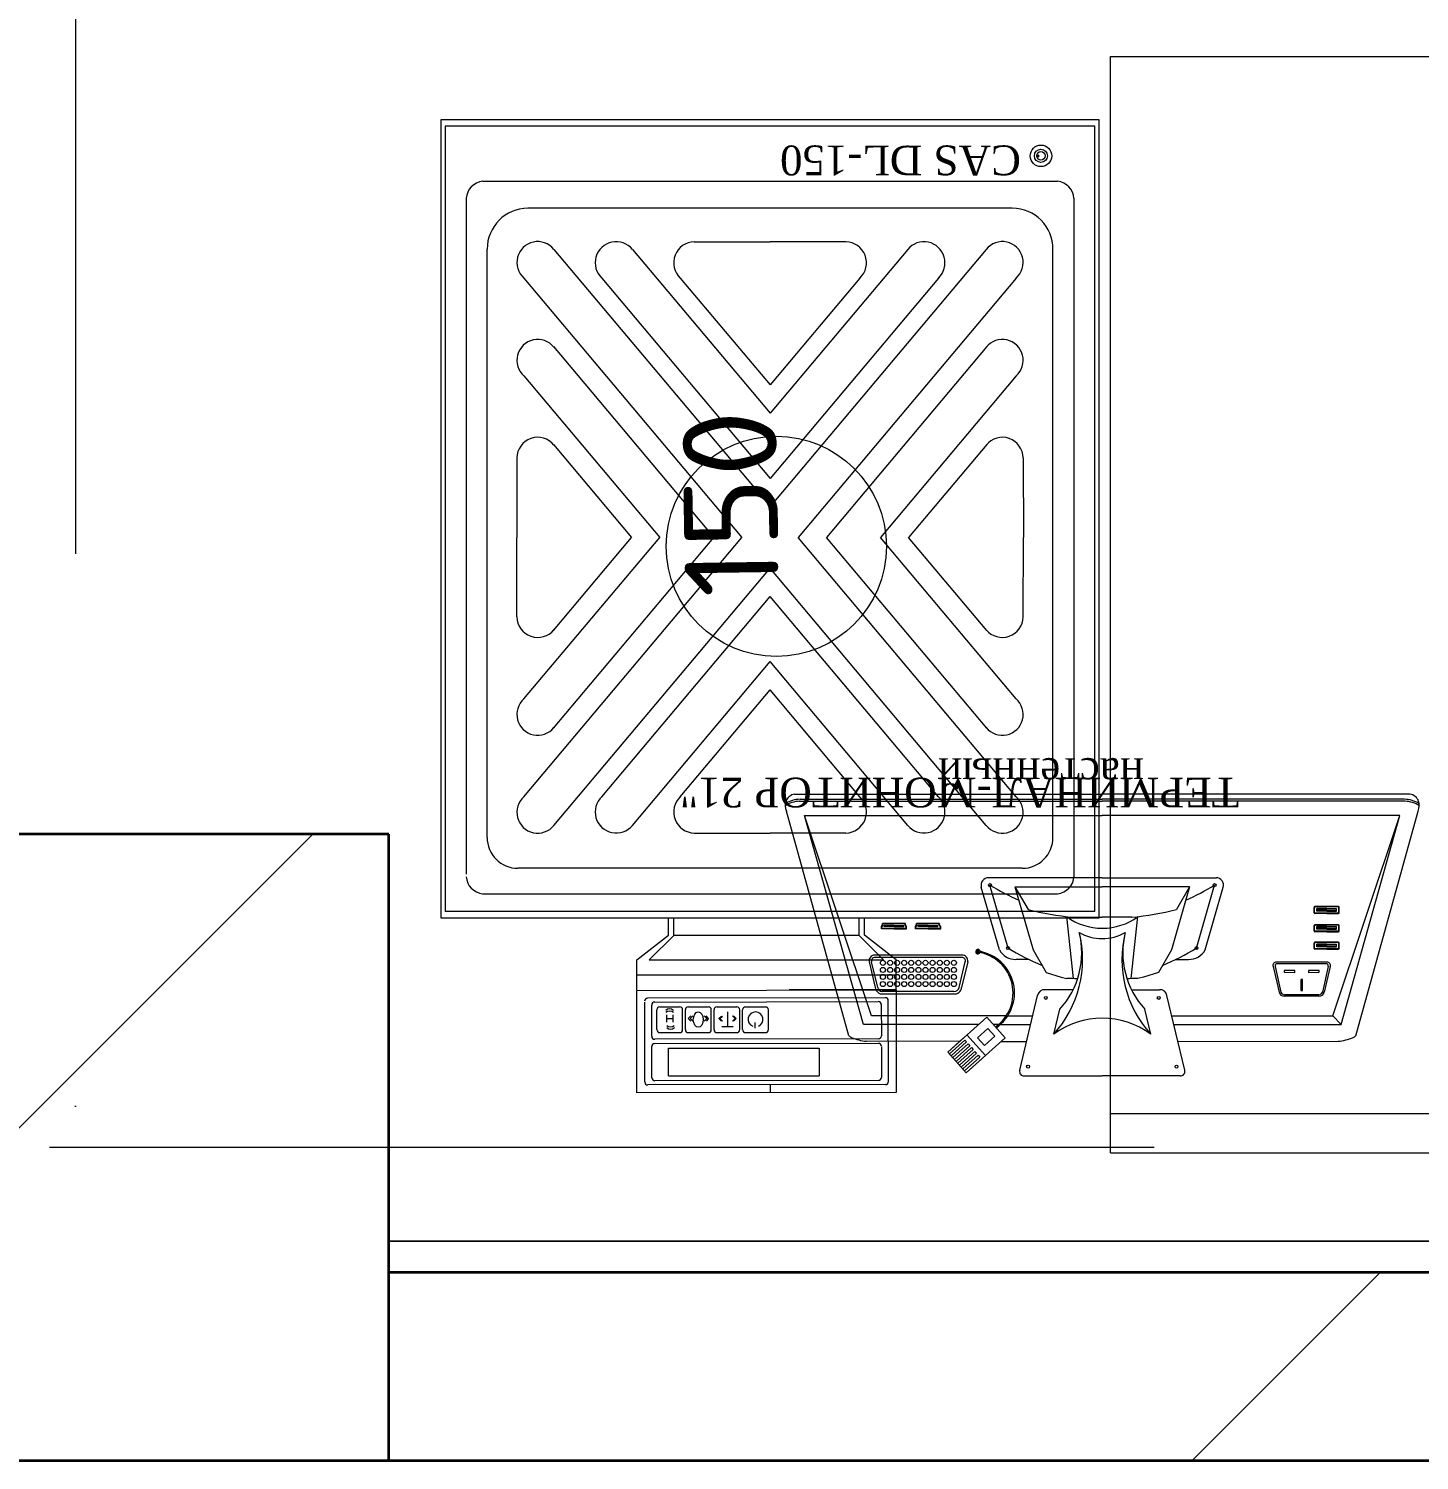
# Model space of a CAD drawing. Header units: millimetres. Extents: x -34838 to 729576, y -214038 to 121482.
# Drawn here: x 602412 to 603300, y -91938 to -91023 of the extents above; entities that cross this region are included whole.
import ezdxf
from ezdxf.enums import TextEntityAlignment as Align

# ---------------------------------------------------------------- set-up
doc = ezdxf.new("R2010")
doc.units = ezdxf.units.MM
doc.header["$MEASUREMENT"] = 0
doc.linetypes.add('Штрихпунктирная', pattern=[1340.555525, 705.555534, -352.777767, 0, -282.222223])
for name, color, linetype, lineweight in [('0_Ном._пера__1', 7, 'Continuous', 13), ('А _ ОСІ КООРДИНАЦІЙНІ.3D_Ном._пера__105', 7, 'Continuous', 13), ('А _ ОСІ КООРДИНАЦІЙНІ.3D_Ном._пера__25', 7, 'Continuous', 0), ('АБ _ 0 _ СТІНИ _ ЗОВНІШНІ .3D_Ном._пера__27', 7, 'Continuous', 35), ('АБ _ 0 _ СТІНИ _ ЗОВНІШНІ .3D_Ном._пера__87', 7, 'Continuous', 13), ('АБ _ 1 _ КОЛОНИ _ КБ.3D_Ном._пера__28', 7, 'Continuous', 35)]:
    doc.layers.add(name, color=color, linetype=linetype, lineweight=lineweight)
for name, color, linetype in [('А _ ОСІ КООРДИНАЦІЙНІ.3D', 7, 'Continuous'), ('АБ _ 0 _ СТІНИ _ ЗОВНІШНІ .3D', 7, 'Continuous'), ('АБ _ 1 _ КОЛОНИ _ КБ.3D', 7, 'Continuous'), ('АП _ ТЕП _ ЗОНИ ПРИМІЩЕНЬ .3D', 7, 'Continuous')]:
    doc.layers.add(name, color=color, linetype=linetype)
doc.styles.add('СГЕНЕРИР_СТИЛЬ_1', font='Arial.ttf')
doc.styles.add('СГЕНЕРИР_СТИЛЬ_3', font='Times New Roman.ttf')
doc.styles.add('СГЕНЕРИР_СТИЛЬ_4', font='romans.shx')

# ---------------------------------------------------------------- blocks, each defined once
blk = doc.blocks.new('Стена_86_1', base_point=(614491.76, -91877.7))
at = {"layer": 'АБ _ 0 _ СТІНИ _ ЗОВНІШНІ .3D', "linetype": 'Continuous', "lineweight": 0, "true_color": 0x000000}
h = blk.add_hatch(dxfattribs=at)
h.set_pattern_fill('М___ЦЕГЛА_ОБЛИЧКУВАЛЬНА__3B', color=18, style=0, pattern_type=2)
h.set_pattern_definition([(45, (518441.8, -97737.7), (-707.107, 707.107), []), (45, (518300.3, -97596.3), (-707.107, 707.107), [])])
h.paths.add_polyline_path([(602641.76, -91937.7), (608241.76, -91937.7), (608241.76, -91817.7), (602641.76, -91817.7)])
at = {"layer": 'АБ _ 0 _ СТІНИ _ ЗОВНІШНІ .3D_Ном._пера__27', "color": 7, "linetype": 'Continuous', "lineweight": 35}
for p, q in [((608241.76, -91817.7), (602641.76, -91817.7)), ((602641.76, -91937.7), (608241.76, -91937.7))]:
    blk.add_line(p, q, dxfattribs=at)
at = {"layer": 'АБ _ 0 _ СТІНИ _ ЗОВНІШНІ .3D_Ном._пера__87', "color": 7, "linetype": 'Continuous', "lineweight": 13, "flags": 128}
blk.add_lwpolyline([(608241.76, -91797.7), (602641.76, -91797.7)], dxfattribs=at)
blk = doc.blocks.new('Колонна_58_1', base_point=(602441.76, -91737.7))
at = {"layer": 'АБ _ 1 _ КОЛОНИ _ КБ.3D', "linetype": 'Continuous', "lineweight": 0, "true_color": 0x000000}
h = blk.add_hatch(dxfattribs=at)
h.set_pattern_fill('М___БЕТОН_АРМОВАНИЙ___З__C0', color=18, style=0, pattern_type=2)
h.set_pattern_definition([(45, (518441.76, -97737.7), (-367.6955, 367.6955), []), (45, (518257.9, -97553.85), (-367.6955, 367.6955), [390, -130, 0, -130])])
h.paths.add_polyline_path([(602641.76, -91537.7), (602241.76, -91537.7), (602241.76, -91937.7), (602641.76, -91937.7)])
at = {"layer": 'АБ _ 1 _ КОЛОНИ _ КБ.3D_Ном._пера__28', "color": 7, "linetype": 'Continuous', "lineweight": 35, "flags": 128}
blk.add_lwpolyline([(602641.76, -91537.7), (602241.76, -91537.7), (602241.76, -91937.7), (602641.76, -91937.7)], close=True, dxfattribs=at)
blk = doc.blocks.new('Стандартный Маркер Сетки_2')
at = {"layer": 'А _ ОСІ КООРДИНАЦІЙНІ.3D_Ном._пера__105', "color": 7, "linetype": 'Штрихпунктирная', "lineweight": 13}
blk.add_line((500, 0), (99754.182117, 0), dxfattribs=at)
at = {"layer": 'А _ ОСІ КООРДИНАЦІЙНІ.3D_Ном._пера__25', "color": 7, "lineweight": 0, "style": 'СГЕНЕРИР_СТИЛЬ_1'}
blk.add_attdef('AC_MarkerText_1', text='', height=700, dxfattribs=at).set_placement((-1000, 40.005), align=Align.MIDDLE_CENTER)
blk = doc.blocks.new('Стандартный Маркер Сетки')
at = {"layer": 'А _ ОСІ КООРДИНАЦІЙНІ.3D_Ном._пера__105', "color": 7, "linetype": 'Штрихпунктирная', "lineweight": 13}
blk.add_line((500, 0), (18399.2, 0), dxfattribs=at)
at = {"layer": 'А _ ОСІ КООРДИНАЦІЙНІ.3D_Ном._пера__25', "color": 7, "lineweight": 0, "style": 'СГЕНЕРИР_СТИЛЬ_1'}
blk.add_attdef('AC_MarkerText_1', text='', height=700, rotation=90, dxfattribs=at).set_placement((19899.2, 40), align=Align.MIDDLE_CENTER)

msp = doc.modelspace()

# ---------------------------------------------------------------- linework, layer by layer
at = {"layer": '0_Ном._пера__1', "color": 7, "linetype": 'Continuous', "lineweight": 13}
for p, q in [((603102.65, -91041.19), (604902.65, -91041.19)), ((603102.65, -91741.19), (603102.65, -91041.19)), ((602675.28, -91081.41), (603095.28, -91081.41)), ((602675.28, -91591.41), (602675.28, -91081.41)), ((603092.75, -91085.59), (602677.82, -91085.59)), ((602677.82, -91085.59), (602677.82, -91587.22)), ((603092.75, -91587.22), (603092.75, -91085.59)), ((603095.28, -91081.41), (603095.28, -91591.41)), ((602701.73, -91120.82), (603068.84, -91120.82)), ((602691.2, -91131.67), (602691.2, -91563.31)), ((603079.37, -91131.67), (603079.37, -91564.96)), ((603039.95, -91138.05), (602730.61, -91138.05)), ((602836.84, -91159.42), (602885.29, -91159.39)), ((602933.73, -91159.42), (602885.29, -91159.39)), ((602704.61, -91539.87), (602704.61, -91164.06)), ((602747.24, -91164.28), (602885.29, -91328.54)), ((602797.4, -91164.28), (602885.29, -91268.86)), ((603023.33, -91164.28), (602885.29, -91328.54)), ((602973.17, -91164.28), (602885.29, -91268.86)), ((603065.96, -91539.87), (603065.96, -91164.18)), ((602728.13, -91182.62), (602867.3, -91348.23)), ((602777.77, -91182.62), (602885.29, -91310.56)), ((602827.92, -91182.62), (602885.29, -91250.88)), ((602992.8, -91182.62), (602885.29, -91310.56)), ((602942.65, -91182.62), (602885.29, -91250.88)), ((603042.44, -91182.62), (602903.27, -91348.23)), ((602746.91, -91226.37), (602849.32, -91348.23)), ((603023.66, -91226.37), (602921.25, -91348.23)), ((602728.13, -91245.11), (602814.79, -91348.23)), ((603042.44, -91245.11), (602955.78, -91348.23)), ((602746.91, -91288.86), (602796.81, -91348.23)), ((603023.66, -91288.86), (602973.76, -91348.23)), ((602723.61, -91297.52), (602723.51, -91348.23)), ((603046.96, -91297.52), (603047.06, -91348.23)), ((602723.61, -91398.94), (602723.51, -91348.23)), ((602728.13, -91513.84), (602867.3, -91348.23)), ((602728.13, -91451.36), (602814.79, -91348.23)), ((602746.91, -91470.09), (602849.32, -91348.23)), ((602746.91, -91407.6), (602796.81, -91348.23)), ((603042.44, -91513.84), (602903.27, -91348.23)), ((603023.66, -91470.09), (602921.25, -91348.23)), ((603042.44, -91451.36), (602955.78, -91348.23)), ((603023.66, -91407.6), (602973.76, -91348.23)), ((603046.96, -91398.94), (603047.06, -91348.23)), ((602747.24, -91532.18), (602885.29, -91367.92)), ((603023.33, -91532.18), (602885.29, -91367.92)), ((602777.77, -91513.84), (602885.29, -91385.9)), ((602992.8, -91513.84), (602885.29, -91385.9)), ((602797.4, -91532.18), (602885.29, -91427.6)), ((602973.17, -91532.18), (602885.29, -91427.6)), ((602827.92, -91513.84), (602885.29, -91445.59)), ((602942.65, -91513.84), (602885.29, -91445.59)), ((602900.95, -91512.21), (603097.46, -91512.21)), ((602903.97, -91516.77), (603097.46, -91516.77)), ((602904.47, -91515.52), (603097.46, -91515.52)), ((603293.96, -91512.21), (603097.46, -91512.21)), ((603290.44, -91515.52), (603097.46, -91515.52)), ((603290.94, -91516.77), (603097.46, -91516.77)), ((602935.63, -91666.48), (602895.69, -91522.99)), ((602907.32, -91525.87), (603097.46, -91525.87)), ((602950.14, -91653.77), (602907.32, -91525.87)), ((602944.93, -91659.27), (602907.36, -91525.87)), ((603287.6, -91525.87), (603097.46, -91525.87)), ((603244.77, -91653.77), (603287.6, -91525.87)), ((603249.98, -91659.27), (603287.56, -91525.87)), ((603259.29, -91666.48), (603299.22, -91522.99)), ((602836.84, -91537.04), (602885.29, -91537.07)), ((602933.73, -91537.04), (602885.29, -91537.07)), ((603046.34, -91559.59), (602724.23, -91559.59)), ((603097.46, -91565.63), (603024.74, -91565.63)), ((603097.46, -91565.63), (603170.17, -91565.63)), ((603031.8, -91611.67), (603020.2, -91571.68)), ((603037.3, -91610.54), (603025.75, -91570.3)), ((603041.69, -91571.31), (603050.09, -91585.97)), ((603041.69, -91571.31), (603053.24, -91611.55)), ((603041.69, -91571.31), (603097.46, -91571.31)), ((603153.23, -91571.31), (603097.46, -91571.31)), ((603153.23, -91571.31), (603141.67, -91611.55)), ((603153.23, -91571.31), (603144.82, -91585.97)), ((603157.62, -91610.54), (603169.17, -91570.3)), ((603163.11, -91611.67), (603174.71, -91571.68)), ((602701.73, -91575.81), (603068.84, -91575.81)), ((603248.37, -91584.02), (603233.18, -91584.02)), ((603095.28, -91591.41), (602675.28, -91591.41)), ((603092.75, -91587.22), (602677.82, -91587.22)), ((602820.43, -91602.33), (602820.43, -91591.41)), ((602823.8, -91602.46), (602823.8, -91591.41)), ((602942.18, -91602.46), (602942.18, -91591.41)), ((602945.55, -91602.33), (602945.55, -91591.41)), ((603079.1, -91630.04), (603074.84, -91590.46)), ((603078.52, -91590.86), (603097.46, -91590.86)), ((603116.4, -91590.86), (603097.46, -91590.86)), ((603115.82, -91630.04), (603120.08, -91590.46)), ((603232.7, -91587.95), (603232.7, -91584.59)), ((603232.91, -91587.72), (603232.91, -91584.73)), ((603240.77, -91588.42), (603233.18, -91588.42)), ((603248.17, -91584.25), (603233.38, -91584.25)), ((603240.77, -91588.19), (603233.38, -91588.19)), ((603234.57, -91586.87), (603234.57, -91585.2)), ((603240.77, -91585.2), (603234.57, -91585.2)), ((603246.97, -91585.47), (603234.57, -91585.47)), ((603240.77, -91586.36), (603234.57, -91586.36)), ((603246.97, -91586.63), (603234.57, -91586.63)), ((603240.77, -91586.87), (603234.57, -91586.87)), ((603240.77, -91585.2), (603246.97, -91585.2)), ((603240.77, -91586.36), (603246.97, -91586.36)), ((603240.77, -91586.87), (603246.97, -91586.87)), ((603248.17, -91588.19), (603240.77, -91588.19)), ((603240.77, -91588.42), (603248.37, -91588.42)), ((603246.97, -91586.87), (603246.97, -91585.2)), ((603248.64, -91587.72), (603248.64, -91584.73)), ((603248.84, -91587.95), (603248.84, -91584.59)), ((602800.17, -91618.12), (602820.43, -91602.33)), ((602808.17, -91618.12), (602823.8, -91602.46)), ((602942.18, -91602.46), (602823.8, -91602.46)), ((602957.8, -91618.12), (602942.18, -91602.46)), ((602965.8, -91618.12), (602945.55, -91602.33)), ((602956.38, -91596.68), (602957.11, -91595.62)), ((602956.38, -91598.24), (602956.38, -91596.68)), ((602964.45, -91598.24), (602956.38, -91598.24)), ((602957.29, -91595.75), (602956.58, -91596.77)), ((602956.58, -91598.01), (602956.58, -91596.77)), ((602964.45, -91598.01), (602956.58, -91598.01)), ((602957.11, -91595.62), (602957.11, -91594.82)), ((602971.79, -91594.82), (602957.11, -91594.82)), ((602957.29, -91595.75), (602957.29, -91594.98)), ((602971.61, -91594.98), (602957.29, -91594.98)), ((602964.45, -91596.17), (602958.25, -91596.17)), ((602958.25, -91596.68), (602958.25, -91596.17)), ((602970.65, -91596.44), (602958.25, -91596.44)), ((602964.45, -91596.68), (602958.25, -91596.68)), ((602964.45, -91596.17), (602970.65, -91596.17)), ((602964.45, -91596.68), (602970.65, -91596.68)), ((602972.31, -91598.01), (602964.45, -91598.01)), ((602964.45, -91598.24), (602972.52, -91598.24)), ((602970.65, -91596.68), (602970.65, -91596.17)), ((602971.61, -91595.75), (602971.61, -91594.98)), ((602972.31, -91596.77), (602971.61, -91595.75)), ((602971.79, -91595.62), (602971.79, -91594.82)), ((602972.52, -91596.68), (602971.79, -91595.62)), ((602972.31, -91598.01), (602972.31, -91596.77)), ((602972.52, -91598.24), (602972.52, -91596.68)), ((602978.11, -91596.68), (602978.84, -91595.62)), ((602978.11, -91598.24), (602978.11, -91596.68)), ((602986.18, -91598.24), (602978.11, -91598.24)), ((602979.02, -91595.75), (602978.32, -91596.77)), ((602978.32, -91598.01), (602978.32, -91596.77)), ((602986.18, -91598.01), (602978.32, -91598.01)), ((602978.84, -91595.62), (602978.84, -91594.82)), ((602993.53, -91594.82), (602978.84, -91594.82)), ((602979.02, -91595.75), (602979.02, -91594.98)), ((602993.35, -91594.98), (602979.02, -91594.98)), ((602986.18, -91596.17), (602979.98, -91596.17)), ((602979.98, -91596.68), (602979.98, -91596.17)), ((602992.38, -91596.44), (602979.98, -91596.44)), ((602986.18, -91596.68), (602979.98, -91596.68)), ((602986.18, -91596.17), (602992.38, -91596.17)), ((602986.18, -91596.68), (602992.38, -91596.68)), ((602994.05, -91598.01), (602986.18, -91598.01)), ((602986.18, -91598.24), (602994.25, -91598.24)), ((602992.38, -91596.68), (602992.38, -91596.17)), ((602993.35, -91595.75), (602993.35, -91594.98)), ((602994.05, -91596.77), (602993.35, -91595.75)), ((602993.53, -91595.62), (602993.53, -91594.82)), ((602994.25, -91596.68), (602993.53, -91595.62)), ((602994.05, -91598.01), (602994.05, -91596.77)), ((602994.25, -91598.24), (602994.25, -91596.68)), ((603232.7, -91599.58), (603232.7, -91596.21)), ((603232.91, -91599.35), (603232.91, -91596.35)), ((603248.37, -91595.65), (603233.18, -91595.65)), ((603240.77, -91600.05), (603233.18, -91600.05)), ((603248.17, -91595.88), (603233.38, -91595.88)), ((603240.77, -91599.82), (603233.38, -91599.82)), ((603234.57, -91598.5), (603234.57, -91596.83)), ((603240.77, -91596.83), (603234.57, -91596.83)), ((603246.97, -91597.1), (603234.57, -91597.1)), ((603240.77, -91597.99), (603234.57, -91597.99)), ((603246.97, -91598.26), (603234.57, -91598.26)), ((603240.77, -91598.5), (603234.57, -91598.5)), ((603240.77, -91596.83), (603246.97, -91596.83)), ((603240.77, -91597.99), (603246.97, -91597.99)), ((603240.77, -91598.5), (603246.97, -91598.5)), ((603248.17, -91599.82), (603240.77, -91599.82)), ((603240.77, -91600.05), (603248.37, -91600.05)), ((603246.97, -91598.5), (603246.97, -91596.83)), ((603248.64, -91599.35), (603248.64, -91596.35)), ((603248.84, -91599.58), (603248.84, -91596.21)), ((603053.24, -91611.55), (603061.65, -91626.21)), ((603141.67, -91611.55), (603133.27, -91626.21)), ((603232.7, -91610.75), (603232.7, -91607.39)), ((603232.91, -91610.52), (603232.91, -91607.53)), ((603248.37, -91606.82), (603233.18, -91606.82)), ((603240.77, -91611.23), (603233.18, -91611.23)), ((603248.17, -91607.06), (603233.38, -91607.06)), ((603240.77, -91610.99), (603233.38, -91610.99)), ((603234.57, -91609.67), (603234.57, -91608)), ((603240.77, -91608), (603234.57, -91608)), ((603246.97, -91608.27), (603234.57, -91608.27)), ((603240.77, -91609.16), (603234.57, -91609.16)), ((603246.97, -91609.43), (603234.57, -91609.43)), ((603240.77, -91609.67), (603234.57, -91609.67)), ((603240.77, -91608), (603246.97, -91608)), ((603240.77, -91609.16), (603246.97, -91609.16)), ((603240.77, -91609.67), (603246.97, -91609.67)), ((603248.17, -91610.99), (603240.77, -91610.99)), ((603240.77, -91611.23), (603248.37, -91611.23)), ((603246.97, -91609.67), (603246.97, -91608)), ((603248.64, -91610.52), (603248.64, -91607.53)), ((603248.84, -91610.75), (603248.84, -91607.39)), ((602800.17, -91627.67), (602800.17, -91618.12)), ((602808.17, -91618.12), (602957.8, -91618.12)), ((602948.54, -91619.26), (602952.45, -91635.64)), ((602954.02, -91635.64), (602950.11, -91619.26)), ((603007.86, -91615.04), (602952.19, -91615.04)), ((603007.86, -91616.61), (602952.19, -91616.61)), ((602965.8, -91627.67), (602965.8, -91618.12)), ((603006.03, -91635.64), (603009.94, -91619.26)), ((603011.52, -91619.26), (603007.6, -91635.64)), ((603050.46, -91617.72), (603042.36, -91617.72)), ((603144.45, -91617.72), (603152.55, -91617.72)), ((603241, -91619.56), (603208.62, -91619.56)), ((603241, -91620.5), (603208.62, -91620.5)), ((602800.17, -91637.23), (602800.17, -91627.67)), ((602800.17, -91627.67), (602965.8, -91627.67)), ((602965.8, -91637.23), (602965.8, -91627.67)), ((603061.65, -91626.21), (603071.19, -91629.01)), ((603071.19, -91629.01), (603074.84, -91630.04)), ((603123.72, -91629.01), (603120.08, -91630.04)), ((603133.27, -91626.21), (603123.72, -91629.01)), ((603206.53, -91622.2), (603210.44, -91638.58)), ((603207.92, -91622.2), (603211.59, -91638.58)), ((603220.45, -91624.8), (603213.53, -91624.95)), ((603213.53, -91624.95), (603213.53, -91625.9)), ((603213.53, -91625.9), (603220.45, -91626.05)), ((603220.45, -91626.05), (603220.45, -91624.8)), ((603236.08, -91624.95), (603229.16, -91624.8)), ((603229.16, -91624.8), (603229.16, -91626.05)), ((603229.16, -91626.05), (603236.08, -91625.9)), ((603236.08, -91625.9), (603236.08, -91624.95)), ((603241.7, -91622.2), (603238.02, -91638.58)), ((603243.08, -91622.2), (603239.17, -91638.58)), ((602800.17, -91637.55), (602965.8, -91637.23)), ((602800.28, -91702.98), (602800.17, -91637.53)), ((602965.8, -91637.23), (602897.4, -91637.23)), ((603002.68, -91638.28), (602956.86, -91638.28)), ((602965.8, -91637.24), (602965.91, -91702.73)), ((603078.87, -91637.1), (603060.82, -91637.1)), ((603116.05, -91637.1), (603134.1, -91637.1)), ((603224.18, -91630.6), (603224.33, -91637.52)), ((603225.43, -91630.6), (603224.18, -91630.6)), ((603224.33, -91637.52), (603225.28, -91637.52)), ((603225.28, -91637.52), (603225.43, -91630.6)), ((602805.27, -91696.06), (602805.27, -91645.01)), ((602958.89, -91642.26), (602807.1, -91642.52)), ((602809.71, -91666.84), (602809.69, -91646.89)), ((602811.6, -91644.97), (602954.42, -91644.62)), ((602814.85, -91648.04), (602827.52, -91648.04)), ((602833.13, -91648.03), (602845.8, -91648.03)), ((602851.4, -91648.03), (602864.07, -91648.03)), ((602869.68, -91648.03), (602882.35, -91648.03)), ((602956.34, -91646.64), (602956.37, -91666.6)), ((603002.68, -91639.86), (602957.37, -91639.86)), ((602960.9, -91695.78), (602960.81, -91644.17)), ((603044.8, -91688.54), (603056.16, -91640.78)), ((603150.11, -91688.54), (603138.75, -91640.78)), ((603235.82, -91640.3), (603213.79, -91640.3)), ((603235.82, -91641.22), (603213.79, -91641.22)), ((602812.94, -91662.63), (602812.94, -91649.96)), ((602819.44, -91657.87), (602819.44, -91653.13)), ((602823.33, -91655.68), (602819.44, -91655.68)), ((602823.33, -91657.87), (602823.33, -91653.13)), ((602829.45, -91662.63), (602829.45, -91649.96)), ((602831.21, -91662.62), (602831.21, -91649.95)), ((602833.02, -91655.56), (602834.69, -91653.9)), ((602833.02, -91655.56), (602834.69, -91657.22)), ((602834.19, -91655.56), (602835.86, -91653.9)), ((602834.19, -91655.56), (602835.86, -91657.22)), ((602844.88, -91655.56), (602843.22, -91653.9)), ((602844.88, -91655.56), (602843.22, -91657.22)), ((602846.05, -91655.56), (602844.39, -91653.9)), ((602846.05, -91655.56), (602844.39, -91657.22)), ((602847.72, -91662.62), (602847.72, -91649.95)), ((602849.49, -91662.62), (602849.49, -91649.95)), ((602852.57, -91655.58), (602854.23, -91653.91)), ((602852.57, -91655.58), (602854.23, -91657.24)), ((602853.25, -91655.58), (602854.91, -91653.91)), ((602853.25, -91655.58), (602854.91, -91657.24)), ((602858.06, -91651.34), (602858.06, -91660.74)), ((602862.97, -91655.56), (602861.31, -91653.9)), ((602862.97, -91655.56), (602861.31, -91657.22)), ((602863.65, -91655.56), (602861.99, -91653.9)), ((602863.65, -91655.56), (602861.99, -91657.22)), ((602866, -91662.62), (602866, -91649.95)), ((602867.76, -91662.62), (602867.76, -91649.95)), ((602884.27, -91662.62), (602884.27, -91649.95)), ((603036.16, -91653.77), (602950.14, -91653.77)), ((603023.7, -91654.58), (602998.76, -91676.91)), ((603035.52, -91667.78), (603023.7, -91654.58)), ((603037.12, -91653.77), (603053.07, -91653.77)), ((603066.51, -91665.52), (603070.31, -91649.64)), ((603128.4, -91665.52), (603124.61, -91649.64)), ((603141.84, -91653.77), (603244.77, -91653.77)), ((603244.77, -91653.77), (603249.98, -91659.27)), ((602814.86, -91664.54), (602827.53, -91664.54)), ((602823.33, -91657.87), (602823.38, -91657.87)), ((602833.14, -91664.53), (602845.81, -91664.53)), ((602851.41, -91664.53), (602864.08, -91664.53)), ((602861.79, -91660.74), (602854.56, -91660.74)), ((602869.69, -91664.53), (602882.35, -91664.53)), ((602875.75, -91661.66), (602875.75, -91657.97)), ((603018.46, -91659.27), (602944.93, -91659.27)), ((603010.96, -91665.99), (603022.78, -91679.19)), ((603024.38, -91661.95), (603017.82, -91667.83)), ((603028.79, -91666.87), (603024.38, -91661.95)), ((603031.33, -91659.27), (603027.9, -91659.27)), ((603032.43, -91659.27), (603051.76, -91659.27)), ((603143.15, -91659.27), (603249.98, -91659.27)), ((602809.76, -91693.38), (602809.73, -91673.43)), ((602954.45, -91668.52), (602811.64, -91668.76)), ((602811.65, -91671.51), (602954.47, -91671.26)), ((602820.34, -91692.21), (602820.34, -91674.44)), ((602820.34, -91674.44), (602916.69, -91674.44)), ((602916.69, -91674.44), (602916.69, -91692.21)), ((603006.37, -91670.1), (602946.84, -91670)), ((602956.39, -91673.31), (602956.42, -91693.13)), ((602998.76, -91676.91), (603008.62, -91668.09)), ((602999.83, -91678.11), (603009.69, -91669.29)), ((603000.91, -91679.31), (603010.77, -91670.49)), ((603001.98, -91680.51), (603011.84, -91671.69)), ((603003.06, -91681.71), (603012.91, -91672.89)), ((603004.13, -91682.91), (603013.99, -91674.09)), ((603005.21, -91684.11), (603015.06, -91675.29)), ((603009.69, -91669.29), (603010.77, -91670.49)), ((603010.58, -91690.11), (603035.52, -91667.78)), ((603011.84, -91671.69), (603012.91, -91672.89)), ((603013.99, -91674.09), (603015.06, -91675.29)), ((603017.82, -91667.83), (603022.23, -91672.75)), ((603022.23, -91672.75), (603028.79, -91666.87)), ((603032.93, -91670.1), (603049.17, -91670.17)), ((603145.73, -91670.1), (603248.08, -91670)), ((603010.58, -91690.11), (602998.76, -91676.91)), ((603006.28, -91685.31), (603016.14, -91676.49)), ((603007.36, -91686.51), (603017.21, -91677.69)), ((603008.43, -91687.71), (603018.29, -91678.89)), ((603009.5, -91688.91), (603019.36, -91680.09)), ((603010.58, -91690.11), (603020.44, -91681.29)), ((603016.14, -91676.49), (603017.21, -91677.69)), ((603018.29, -91678.89), (603019.36, -91680.09)), ((602820.34, -91692.21), (602916.69, -91692.21)), ((603047.7, -91692.21), (603097.46, -91692.21)), ((603147.21, -91692.21), (603097.46, -91692.21)), ((602965.91, -91702.71), (602800.28, -91702.98)), ((602958.98, -91697.71), (602807.2, -91697.97)), ((602954.51, -91695.05), (602811.68, -91695.29)), ((602885.28, -91697.83), (602885.28, -91702.84)), ((603102.65, -91716.19), (604902.65, -91716.19)), ((603102.65, -91741.19), (604902.65, -91741.19)), ((602641.76, -91797.7), (608241.76, -91797.7))]:
    msp.add_line(p, q, dxfattribs=at)
at = {"layer": '0_Ном._пера__1', "color": 7, "linetype": 'Continuous', "lineweight": 13, "flags": 128}
msp.add_lwpolyline([(608241.76, -91797.7), (602641.76, -91797.7)], dxfattribs=at)
at = {"layer": '0_Ном._пера__1', "color": 7, "linetype": 'Continuous', "lineweight": 13}
for centre, radius in [((603058.29, -91104.57), 6.86), ((603058.29, -91104.57), 4.18), ((603058.29, -91104.57), 2.71), ((602889.29, -91353.94), 70.32), ((603025.75, -91570.3), 0.942), ((603025.75, -91570.3), 0.942), ((603169.17, -91570.3), 0.942), ((603169.17, -91570.3), 0.942), ((603037.3, -91610.54), 0.942), ((603157.62, -91610.54), 0.942), ((602957.37, -91619.93), 1.62), ((602961.9, -91619.93), 1.62), ((602966.43, -91619.93), 1.62), ((602970.97, -91619.93), 1.62), ((602975.5, -91619.93), 1.62), ((602980.03, -91619.93), 1.62), ((602984.56, -91619.93), 1.62), ((602989.09, -91619.93), 1.62), ((602993.62, -91619.93), 1.62), ((602998.15, -91619.93), 1.62), ((603002.68, -91619.93), 1.62), ((602957.37, -91624.46), 1.62), ((602957.37, -91628.99), 1.62), ((602961.9, -91624.46), 1.62), ((602961.9, -91628.99), 1.62), ((602966.43, -91624.46), 1.62), ((602966.43, -91628.99), 1.62), ((602970.97, -91624.46), 1.62), ((602970.97, -91628.99), 1.62), ((602975.5, -91624.46), 1.62), ((602975.5, -91628.99), 1.62), ((602980.03, -91624.46), 1.62), ((602980.03, -91628.99), 1.62), ((602984.56, -91624.46), 1.62), ((602984.56, -91628.99), 1.62), ((602989.09, -91624.46), 1.62), ((602989.09, -91628.99), 1.62), ((602993.62, -91624.46), 1.62), ((602993.62, -91628.99), 1.62), ((602998.15, -91624.46), 1.62), ((602998.15, -91628.99), 1.62), ((603002.68, -91624.46), 1.62), ((603002.68, -91628.99), 1.62), ((602957.37, -91633.52), 1.62), ((602961.9, -91633.52), 1.62), ((602966.43, -91633.52), 1.62), ((602970.97, -91633.52), 1.62), ((602975.5, -91633.52), 1.62), ((602980.03, -91633.52), 1.62), ((602984.56, -91633.52), 1.62), ((602989.09, -91633.52), 1.62), ((602993.62, -91633.52), 1.62), ((602998.15, -91633.52), 1.62), ((603002.68, -91633.52), 1.62), ((603061.4, -91642.38), 0.942), ((603133.51, -91642.38), 0.942), ((603050.06, -91686.24), 0.942), ((603144.85, -91686.24), 0.942)]:
    msp.add_circle(centre, radius, dxfattribs=at)
for centre, radius, start, end in [((602702.91, -91132.5), 11.74, 95.77142, 175.98613), ((603067.66, -91132.5), 11.74, 4.01387, 84.22858), ((602730.68, -91164.12), 26.07, 90.13991, 180.13991), ((603039.89, -91164.12), 26.07, 359.86009, 89.86009), ((602736.9, -91172.63), 13.29, 38.92932, 228.69521), ((602787.04, -91172.87), 13.46, 39.67427, 226.4324), ((602837.2, -91172.87), 13.46, 91.52851, 226.4324), ((602933.37, -91172.87), 13.46, 313.5676, 88.47149), ((602983.53, -91172.87), 13.46, 313.5676, 140.32573), ((603033.67, -91172.63), 13.29, 311.30479, 141.07068), ((602736.9, -91235.12), 13.29, 38.92932, 228.69521), ((603033.67, -91235.12), 13.29, 311.30479, 141.07068), ((602736.9, -91297.61), 13.29, 38.92932, 179.62887), ((603033.67, -91297.61), 13.29, 0.37113, 141.07068), ((602736.9, -91398.86), 13.29, 180.37113, 321.07068), ((603033.67, -91398.86), 13.29, 218.92932, 359.62887), ((602736.9, -91461.34), 13.29, 131.30479, 321.07068), ((603033.67, -91461.34), 13.29, 218.92932, 48.69521), ((602736.9, -91523.83), 13.29, 131.30479, 321.07068), ((602787.04, -91523.59), 13.46, 133.5676, 320.32573), ((602837.2, -91523.59), 13.46, 133.5676, 268.47149), ((602904.4, -91533.56), 16.79, 91.45542, 124.22346), ((602903.31, -91519.55), 8.36, 160.95594, 204.27354), ((602904.7, -91534.02), 18.51, 90.71517, 121.39221), ((602902.01, -91519.1), 6.98, 98.74499, 160.95594), ((602933.37, -91523.59), 13.46, 271.52851, 46.4324), ((602983.53, -91523.59), 13.46, 219.67427, 46.4324), ((603033.67, -91523.83), 13.29, 218.92932, 48.69521), ((603290.21, -91534.02), 18.51, 58.60779, 89.28483), ((603290.51, -91533.56), 16.79, 55.77654, 88.54458), ((603292.9, -91519.1), 6.98, 19.04406, 81.25501), ((603291.6, -91519.55), 8.36, 335.72646, 19.04406), ((602724.28, -91539.92), 19.67, 179.86009, 269.86009), ((603046.29, -91539.92), 19.67, 270.13991, 0.13991), ((602702.91, -91564.13), 11.74, 184.01387, 264.22858), ((603024.77, -91570.38), 4.75, 90.31529, 195.8529), ((603067.66, -91564.13), 11.74, 275.77142, 355.98613), ((603170.14, -91570.38), 4.75, 344.1471, 89.68471), ((603111.13, -91429.45), 164.71, 238.77659, 246.01052), ((603083.79, -91429.45), 164.71, 293.98948, 301.22341), ((603233.28, -91584.59), 0.582, 100.87559, 179.37463), ((603248.26, -91584.59), 0.582, 0.62537, 79.12441), ((603097.83, -91393.54), 198.26, 256.06789, 264.41009), ((603097.04, -91560.6), 37.21, 233.36237, 270.63828), ((603097.87, -91560.6), 37.21, 269.36172, 306.63763), ((603097.08, -91393.54), 198.26, 275.58991, 283.93211), ((603233.19, -91587.94), 0.49, 182.03275, 267.96725), ((603233.31, -91587.79), 0.411, 170.68233, 279.31767), ((603233.41, -91584.75), 0.5, 93.1573, 176.77516), ((603248.14, -91584.75), 0.5, 3.22484, 86.8427), ((603248.23, -91587.79), 0.411, 260.68233, 9.31767), ((603248.35, -91587.94), 0.49, 272.03275, 357.96725), ((603013.88, -91617.8), 71.04, 317.80242, 14.0984), ((603030.77, -91613.44), 53.6, 317.53106, 13.98002), ((603096.96, -91577.05), 27.4, 238.83372, 271.03193), ((603097.95, -91577.05), 27.4, 268.96807, 301.16628), ((603181.03, -91617.8), 71.04, 165.9016, 222.19758), ((603164.15, -91613.44), 53.6, 166.01998, 222.46894), ((603233.28, -91596.22), 0.582, 100.87559, 179.37463), ((603233.19, -91599.56), 0.49, 182.03275, 267.96725), ((603233.31, -91599.41), 0.411, 170.68233, 279.31767), ((603233.41, -91596.38), 0.5, 93.1573, 176.77516), ((603248.14, -91596.38), 0.5, 3.22484, 86.8427), ((603248.23, -91599.41), 0.411, 260.68233, 9.31767), ((603248.26, -91596.22), 0.582, 0.62537, 79.12441), ((603248.35, -91599.56), 0.49, 272.03275, 357.96725), ((603018.05, -91612.76), 1.45, 1.42926, 335.48897), ((603041.84, -91606.37), 11.36, 207.83643, 272.60539), ((603122.68, -91469.68), 164.71, 238.77659, 247.25364), ((603072.23, -91469.68), 164.71, 292.74636, 301.22341), ((603153.07, -91606.37), 11.36, 267.39461, 332.16357), ((603233.28, -91607.39), 0.582, 100.87559, 179.37463), ((603233.19, -91610.74), 0.49, 182.03275, 267.96725), ((603233.31, -91610.59), 0.411, 170.68233, 279.31767), ((603233.41, -91607.55), 0.5, 93.1573, 176.77516), ((603248.14, -91607.55), 0.5, 3.22484, 86.8427), ((603248.23, -91610.59), 0.411, 260.68233, 9.31767), ((603248.26, -91607.39), 0.582, 0.62537, 79.12441), ((603248.35, -91610.74), 0.49, 272.03275, 357.96725), ((602952.08, -91618.64), 3.6, 88.15229, 189.94554), ((602952.03, -91618.63), 2.02, 85.28546, 198.15904), ((603007.97, -91618.64), 3.6, 350.05446, 91.84771), ((603008.02, -91618.63), 2.02, 341.84096, 94.71454), ((603018.26, -91612.73), 0.953, 3.65085, 323.77818), ((603018.31, -91612.84), 0.329, 61.63708, 253.37314), ((603014.05, -91639.26), 26.44, 305.25825, 80.93411), ((603014.44, -91639.2), 26.95, 304.66689, 81.41345), ((603208.45, -91621.57), 2.02, 85.28546, 198.15904), ((603209.3, -91621.78), 1.45, 118.34677, 196.91663), ((603241.16, -91621.57), 2.02, 341.84096, 94.71454), ((603240.31, -91621.78), 1.45, 343.08337, 61.65323), ((602956.99, -91635.32), 4.55, 183.95778, 274.8821), ((602957.12, -91635.16), 3.13, 188.74986, 265.30536), ((603002.93, -91635.16), 3.13, 265.30536, 351.25014), ((603003.06, -91635.32), 4.55, 265.1179, 356.04222), ((603060.46, -91641.44), 4.35, 85.30536, 171.25014), ((603076.97, -91709.67), 79.66, 86.59287, 91.53216), ((603117.95, -91709.67), 79.66, 88.46784, 93.40713), ((603134.45, -91641.44), 4.35, 8.74986, 94.69464), ((603213.54, -91638.1), 3.13, 188.74986, 274.69464), ((603214.19, -91637.52), 2.81, 202.20975, 261.86629), ((603236.07, -91638.1), 3.13, 265.30536, 351.25014), ((603235.42, -91637.52), 2.81, 278.13371, 337.79025), ((602807.11, -91644.44), 1.92, 90.13992, 180.13992), ((602811.61, -91646.89), 1.92, 90.13991, 180.13991), ((602814.86, -91649.96), 1.92, 90.13991, 180.13991), ((602827.53, -91649.96), 1.92, 359.86009, 89.86009), ((602833.13, -91649.95), 1.92, 90.13991, 180.13991), ((602845.8, -91649.95), 1.92, 359.86009, 89.86009), ((602851.41, -91649.95), 1.92, 90.13991, 180.13991), ((602864.08, -91649.95), 1.92, 359.86009, 89.86009), ((602869.68, -91649.95), 1.92, 90.13991, 180.13991), ((602882.35, -91649.95), 1.92, 359.86009, 89.86009), ((602954.42, -91646.64), 1.92, 0.13991, 90.13991), ((602958.89, -91644.18), 1.92, 0.13991, 90.13991), ((602821.09, -91652.87), 3.5, 45.73521, 133.32976), ((602821.14, -91654.25), 3.5, 45.73521, 133.32976), ((602876.03, -91656.07), 4.75, 292.88982, 247.11018), ((603097.46, -91706.98), 51.74, 53.26444, 126.73556), ((602814.86, -91662.62), 1.92, 180.13992, 270.13992), ((602821.73, -91657.41), 3.5, 225.73521, 313.32976), ((602821.78, -91658.79), 3.5, 225.73521, 313.32976), ((602827.53, -91662.62), 1.92, 269.86008, 359.86008), ((602833.13, -91662.61), 1.92, 180.13992, 270.13992), ((602845.8, -91662.61), 1.92, 269.86008, 359.86008), ((602851.41, -91662.61), 1.92, 180.13992, 270.13992), ((602864.08, -91662.61), 1.92, 269.86008, 359.86008), ((602869.68, -91662.61), 1.92, 180.13992, 270.13992), ((602882.35, -91662.61), 1.92, 269.86008, 359.86008), ((602939.19, -91663.16), 4.88, 222.9991, 246.19721), ((603255.72, -91663.16), 4.88, 293.80279, 317.0009), ((602811.63, -91666.84), 1.92, 180.13991, 270.13991), ((602811.65, -91673.43), 1.92, 90.13991, 180.13991), ((602948.85, -91641.27), 28.8, 246.19721, 265.99317), ((602954.45, -91666.6), 1.92, 270.13991, 0.13991), ((602954.47, -91673.18), 1.92, 0.13991, 90.13991), ((603246.06, -91641.27), 28.8, 274.00683, 293.80279), ((602811.68, -91693.37), 1.92, 180.13992, 270.13992), ((602954.5, -91693.13), 1.92, 270.13991, 0.13991), ((603047.47, -91689.41), 2.81, 161.84096, 274.71454), ((603147.44, -91689.41), 2.81, 265.28546, 18.15904), ((602807.19, -91696.05), 1.92, 180.13991, 270.13991), ((602958.98, -91695.79), 1.92, 270.13992, 0.13992)]:
    msp.add_arc(centre, radius, start, end, dxfattribs=at)
for centre, major_axis, ratio in [((603056.4, -91104.65), (0, 0.835), 0.465583), ((602839.46, -91656.24), (-0.02, 4.9), 0.653906)]:
    msp.add_ellipse(centre, major_axis=major_axis, ratio=ratio, dxfattribs=at)
at = {"layer": 'АП _ ТЕП _ ЗОНИ ПРИМІЩЕНЬ .3D', "color": 254, "linetype": 'Continuous', "lineweight": 0, "true_color": 0xddc2d0, "flags": 128}
msp.add_lwpolyline([(590641.76, -91797.7), (596241.76, -91797.7), (596241.76, -91537.7), (596641.76, -91537.7), (596641.76, -91797.7), (602241.76, -91797.7), (602241.76, -91537.7), (602641.76, -91537.7), (602641.76, -91797.7), (608241.76, -91797.7), (608241.76, -91537.7), (608641.76, -91537.7), (608641.76, -91797.7), (612161.76, -91797.7), (612161.76, -87157.7), (610261.76, -87157.7), (610261.76, -85887.7), (581681.76, -85887.7)], dxfattribs=at)

# ---------------------------------------------------------------- block references
at = {"layer": 'А _ ОСІ КООРДИНАЦІЙНІ.3D', "color": 7, "linetype": 'Continuous', "lineweight": 60, "zscale": 1000, "rotation": 270}
msp.add_blockref('Стандартный Маркер Сетки', (602441.76, -84790.6), dxfattribs=at)
at = {"layer": 'А _ ОСІ КООРДИНАЦІЙНІ.3D', "color": 7, "linetype": 'Continuous', "lineweight": 60, "zscale": 1000}
msp.add_blockref('Стандартный Маркер Сетки_2', (513441.76, -91737.7), dxfattribs=at)
at = {"layer": 'АБ _ 0 _ СТІНИ _ ЗОВНІШНІ .3D', "color": 7, "lineweight": 20}
msp.add_blockref('Стена_86_1', (614491.76, -91877.7), dxfattribs=at)
at = {"layer": 'АБ _ 1 _ КОЛОНИ _ КБ.3D', "color": 7, "lineweight": 35}
msp.add_blockref('Колонна_58_1', (602441.76, -91737.7), dxfattribs=at)

# ---------------------------------------------------------------- texts
at = {"layer": '0_Ном._пера__1', "color": 7, "linetype": 'Continuous', "lineweight": 13, "attachment_point": 7}
for s, insert, char_height, rotation, style in [('\\A1;{\\pql;\\fTimes New Roman|b0|i0|c204|p18;CAS DL-150}', (603045.53, -91097.72), 19, 180, 'СГЕНЕРИР_СТИЛЬ_3'), ('\\A1;{\\pql;\\Fromans.shx;150}', (602891.02, -91386.1), 60, 90.87682, 'СГЕНЕРИР_СТИЛЬ_4'), ('\\A1;{\\pql;\\fTimes New Roman|b0|i0|c204|p18;настенный}', (603124.01, -91489), 19, 180, 'СГЕНЕРИР_СТИЛЬ_3'), ('\\A1;{\\pql;\\fTimes New Roman|b0|i0|c204|p18;ТЕРМИНАЛ-МОНИТОР 21"}', (603184.9, -91501.46), 19, 180, 'СГЕНЕРИР_СТИЛЬ_3')]:
    msp.add_mtext(s, dxfattribs=dict(at, insert=insert, char_height=char_height, rotation=rotation, style=style))

doc.saveas('drawing.dxf')
